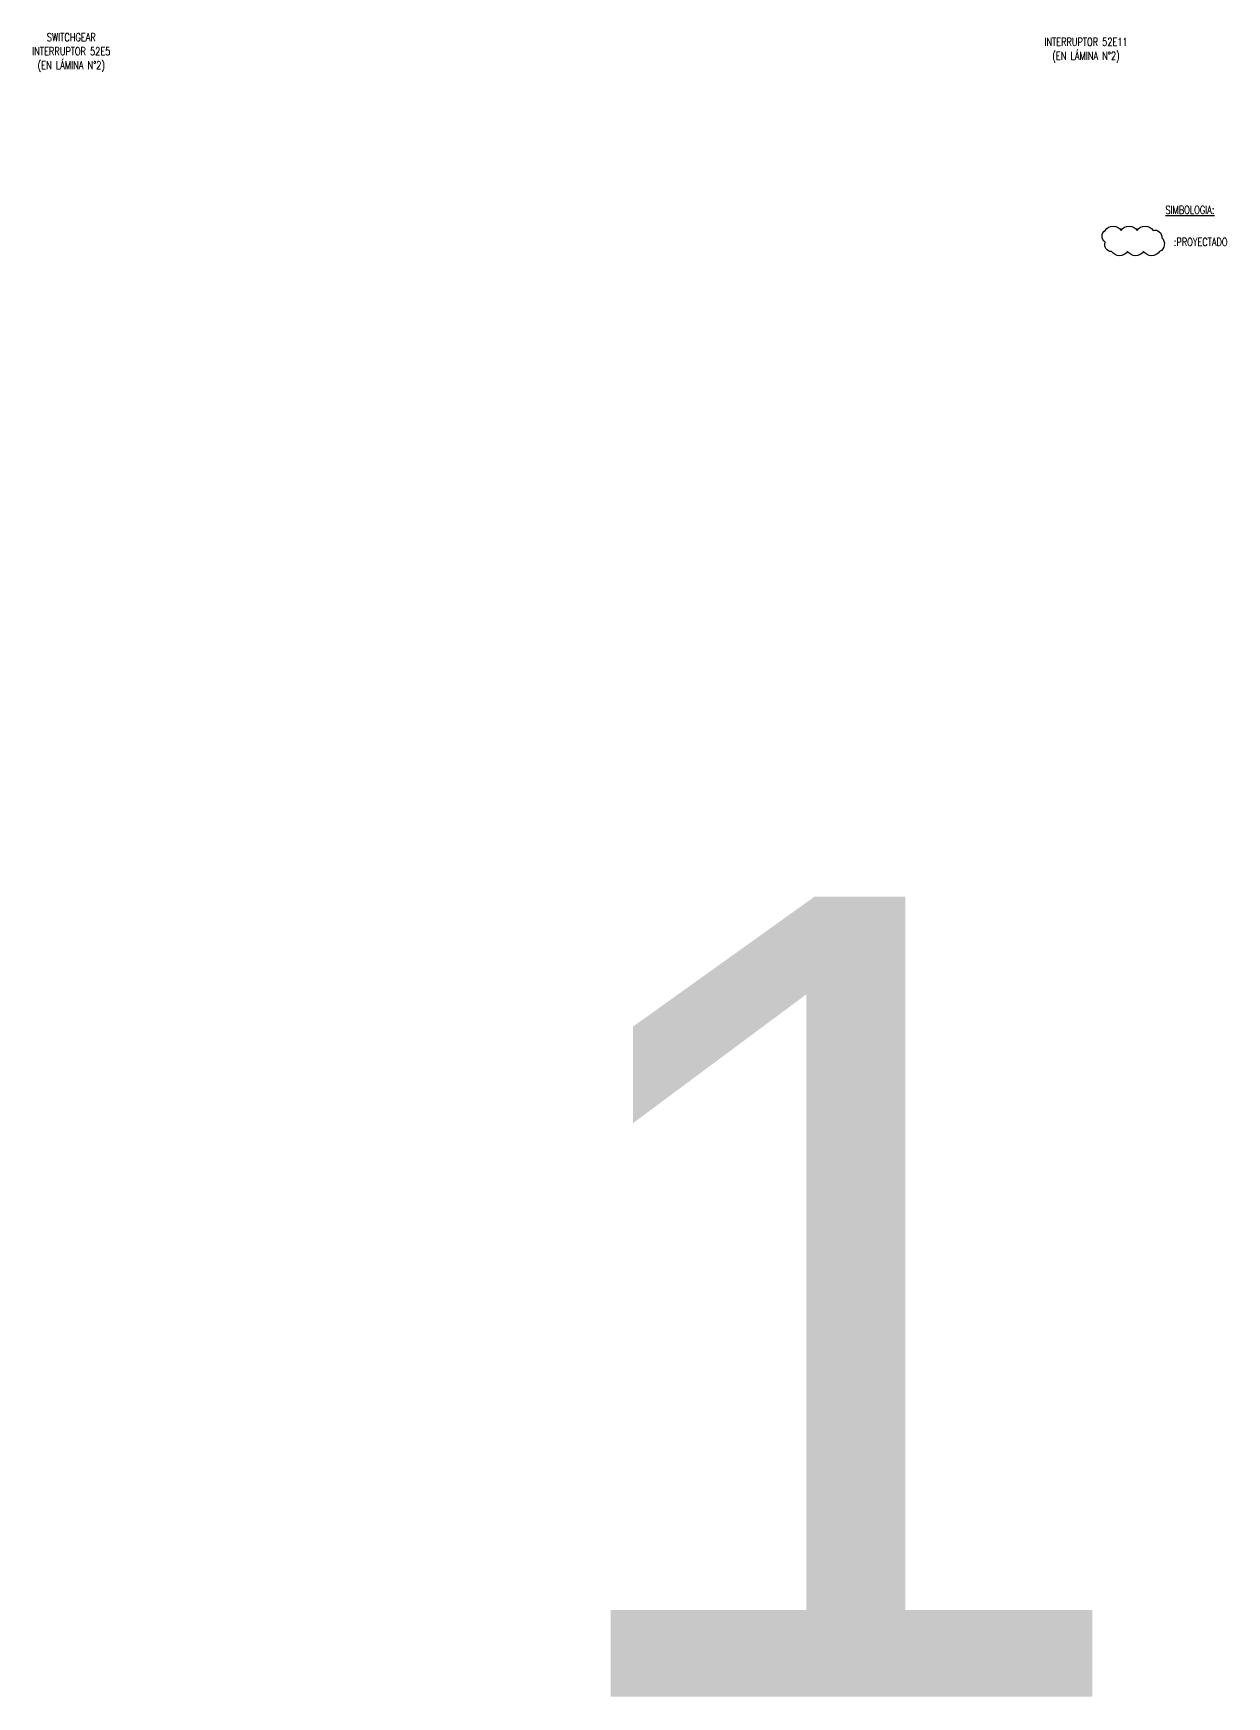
# Model space of a CAD drawing. Header units: millimetres. Extents: x -1355 to 3509, y -1443 to -567.
# Drawn here: x 3008.6 to 3307.1, y -1440.7 to -1024.9 of the extents above; entities that cross this region are included whole.
import ezdxf
from ezdxf.enums import TextEntityAlignment as Align

# ---------------------------------------------------------------- set-up
doc = ezdxf.new("R2010")
doc.units = ezdxf.units.MM
doc.layers.add('ACEP-E-TEXTOS', color=3, linetype='Continuous')
doc.styles.add('Romans_0.85', font='romans.shx', dxfattribs={"width": 0.85})
doc.styles.get("Standard").update_dxf_attribs({"font": 'arial.ttf'})

msp = doc.modelspace()

# ---------------------------------------------------------------- linework, layer by layer
at = {"color": 1}
msp.add_lwpolyline([(3276.68, -1074.13, -0.520567), (3280.68, -1074.13, -0.520567), (3284.68, -1074.13, -0.520567), (3288.68, -1074.13, -0.520567), (3290.85, -1075.95, -0.520567), (3290.31, -1079.42, -0.520567), (3286.31, -1079.42, -0.520567), (3282.31, -1079.42, -0.520567), (3278.31, -1079.42, -0.520567), (3276.68, -1077.06, -0.520567)], format="xyb", close=True, dxfattribs=at)

# ---------------------------------------------------------------- texts
at = {"insert": (3131.75, -1240.65), "char_height": 200, "attachment_point": 1}
msp.add_mtext_dynamic_manual_height_columns('1', width=113.6199, gutter_width=12.5, heights=[0], dxfattribs=at)
at = {"layer": 'ACEP-E-TEXTOS', "color": 7, "style": 'Romans_0.85', "width": 0.75}
for s, p in [('SWITCHGEAR', (3018.16, -1026.86)), ('INTERRUPTOR 52E11', (3271.9, -1028.01)), ('INTERRUPTOR 52E5', (3018.16, -1030.36)), ('(EN LÁMINA N°2)', (3271.9, -1031.51)), ('(EN LÁMINA N°2)', (3018.16, -1033.86)), ('%%USIMBOLOGIA:', (3297.89, -1070.01)), (':PROYECTADO', (3300.57, -1078.03))]:
    msp.add_text(s, height=2, dxfattribs=at).set_placement(p, align=Align.CENTER)

doc.saveas('drawing.dxf')
